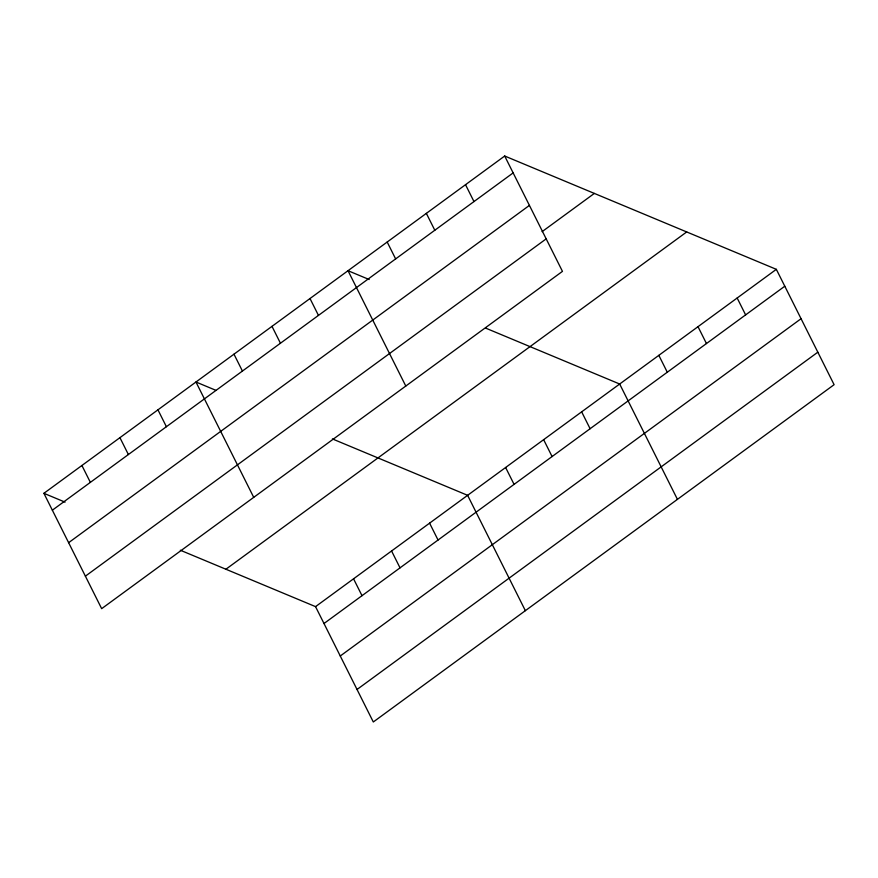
<?xml version="1.0" encoding="UTF-8"?>
<svg xmlns="http://www.w3.org/2000/svg" width="878" height="878" viewBox="0 0 878 878"><rect width="100%" height="100%" fill="white"/><g stroke="black" fill="none" stroke-linecap="round" stroke-linejoin="round"><path stroke-width="1.32" d="M504.696 156.021L562.458 271.368L101.661 608.663L43.9 493.315L504.696 156.021L776.339 269.337L834.1 384.685L373.304 721.979L315.542 606.632L180.341 550.232M52.351 510.195L513.147 172.9M68.627 542.681L529.423 205.397M542.11 231.649L594.34 193.423M85.385 576.166L546.182 238.871M225.898 569.24L686.695 231.946M315.542 606.632L776.339 269.337M323.993 623.512L784.789 286.217M340.269 655.998L801.065 318.714M357.028 689.482L817.824 352.188M369.188 279.533L348.028 270.709L405.79 386.046M485.699 328.131L619.67 384.015L677.432 499.362M215.878 390.315L195.959 382.007L253.72 497.354M332.4 438.923L467.612 495.324L525.362 610.671M43.9 493.315L65.071 502.139M737.169 298.015L745.62 314.884M698.01 326.682L706.461 343.561M658.84 355.349L667.291 372.228M581.653 411.848L590.104 428.727M465.527 184.698L473.977 201.567M543.636 439.669L552.086 456.549M426.357 213.365L434.808 230.245M505.618 467.502L514.069 484.371M387.198 242.032L395.638 258.911M429.594 523.156L438.045 540.025M310.011 298.531L318.462 315.411M391.577 550.978L400.028 567.857M271.993 326.353L280.444 343.232M353.56 578.811L362.01 595.679M233.976 354.185L242.427 371.054M157.952 409.839L166.392 426.708M119.935 437.661L128.386 454.541M81.917 465.494L90.368 482.362"/></g></svg>
